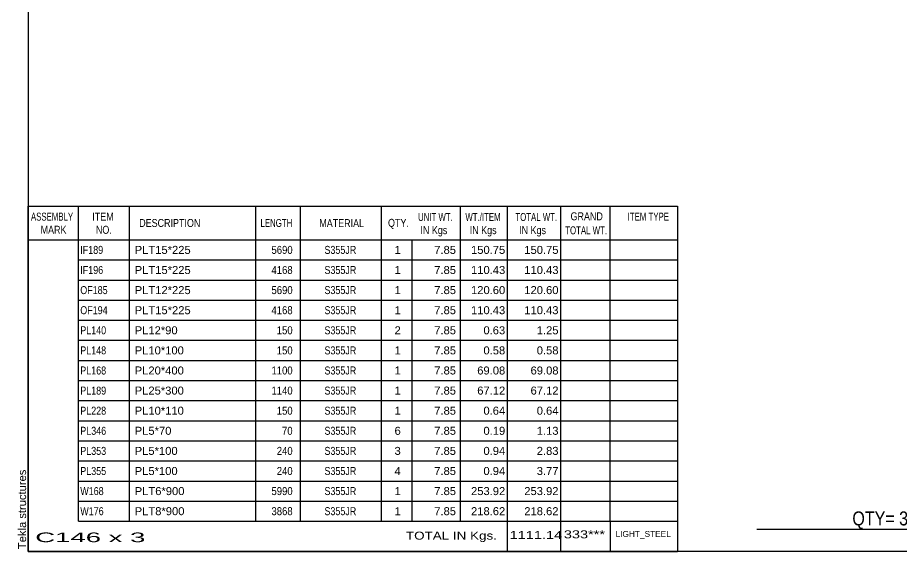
# Model space of a CAD drawing. Header units: millimetres. Extents: x -264 to 149, y -162 to 125.
# Drawn here: x -263.7 to -52.9, y -161.7 to -34.3 of the extents above; entities that cross this region are included whole.
import ezdxf

# ---------------------------------------------------------------- set-up
doc = ezdxf.new("R2010")
doc.units = ezdxf.units.MM
doc.styles.add('Arial', font='ARIAL.TTF', dxfattribs={"height": 0.2})
doc.styles.add('Arial Narrow', font='ARIALN.TTF', dxfattribs={"height": 0.2})

# ---------------------------------------------------------------- blocks, each defined once
blk = doc.blocks.new('Unknown-623355884-1210')
at = {"color": 5, "linetype": 'Continuous'}
for p, q in [((-261.21, 125.31), (-261.21, -161.69)), ((-261.21, -161.69), (148.79, -161.69))]:
    blk.add_line(p, q, dxfattribs=at)
at = {"color": 174, "linetype": 'Continuous', "style": 'Arial'}
blk.add_text('Tekla structures', height=1.9102, rotation=90, dxfattribs=at).set_placement((-261.71, -161.19))
blk = doc.blocks.new('CBS_BOM-623355884-4296')
at = {"color": 7, "linetype": 'Continuous'}
for p, q in [((-261.24, -87.33), (-261.24, -79.33)), ((-261.23, -79.33), (-106.32, -79.33)), ((-249.24, -87.33), (-249.24, -79.33)), ((-237.05, -87.33), (-237.05, -79.33)), ((-206.88, -87.33), (-206.88, -79.33)), ((-196.2, -87.33), (-196.2, -79.33)), ((-176.89, -87.33), (-176.89, -79.33)), ((-158.09, -87.33), (-158.09, -79.33)), ((-146.87, -87.33), (-146.87, -79.33)), ((-134.09, -87.33), (-134.09, -79.33)), ((-122.34, -87.33), (-122.34, -79.33)), ((-106.31, -79.33), (-106.32, -87.32)), ((-261.24, -87.33), (-106.31, -87.33)), ((-261.24, -92.13), (-261.24, -87.33)), ((-249.24, -92.13), (-249.24, -87.33)), ((-237.05, -92.13), (-237.05, -87.33)), ((-206.88, -92.13), (-206.88, -87.33)), ((-196.2, -92.13), (-196.2, -87.33)), ((-176.89, -92.13), (-176.89, -87.33)), ((-169.62, -92.13), (-169.62, -87.33)), ((-158.09, -92.13), (-158.09, -87.33)), ((-146.87, -92.13), (-146.87, -87.33)), ((-134.09, -92.13), (-134.09, -87.33)), ((-122.32, -92.13), (-122.32, -87.33)), ((-106.31, -87.33), (-106.31, -92.13)), ((-261.24, -96.93), (-261.24, -92.13)), ((-249.24, -92.13), (-106.31, -92.13)), ((-249.24, -96.93), (-249.24, -92.13)), ((-237.05, -96.93), (-237.05, -92.13)), ((-206.88, -96.93), (-206.88, -92.13)), ((-196.2, -96.93), (-196.2, -92.13)), ((-176.89, -96.93), (-176.89, -92.13)), ((-169.62, -96.93), (-169.62, -92.13)), ((-158.09, -96.93), (-158.09, -92.13)), ((-146.87, -96.93), (-146.87, -92.13)), ((-134.09, -96.93), (-134.09, -92.13)), ((-122.32, -96.93), (-122.32, -92.13)), ((-106.31, -92.13), (-106.31, -96.93)), ((-261.24, -101.73), (-261.24, -96.93)), ((-249.24, -96.93), (-106.31, -96.93)), ((-249.24, -101.73), (-249.24, -96.93)), ((-237.05, -101.73), (-237.05, -96.93)), ((-206.88, -101.73), (-206.88, -96.93)), ((-196.2, -101.73), (-196.2, -96.93)), ((-176.89, -101.73), (-176.89, -96.93)), ((-169.62, -101.73), (-169.62, -96.93)), ((-158.09, -101.73), (-158.09, -96.93)), ((-146.87, -101.73), (-146.87, -96.93)), ((-134.09, -101.73), (-134.09, -96.93)), ((-122.32, -101.73), (-122.32, -96.93)), ((-106.31, -96.93), (-106.31, -101.73)), ((-261.24, -106.53), (-261.24, -101.73)), ((-249.24, -101.73), (-106.31, -101.73)), ((-249.24, -106.53), (-249.24, -101.73)), ((-237.05, -106.53), (-237.05, -101.73)), ((-206.88, -106.53), (-206.88, -101.73)), ((-196.2, -106.53), (-196.2, -101.73)), ((-176.89, -106.53), (-176.89, -101.73)), ((-169.62, -106.53), (-169.62, -101.73)), ((-158.09, -106.53), (-158.09, -101.73)), ((-146.87, -106.53), (-146.87, -101.73)), ((-134.09, -106.53), (-134.09, -101.73)), ((-122.32, -106.53), (-122.32, -101.73)), ((-106.31, -101.73), (-106.31, -106.53)), ((-261.24, -111.33), (-261.24, -106.53)), ((-249.24, -106.53), (-106.31, -106.53)), ((-249.24, -111.33), (-249.24, -106.53)), ((-237.05, -111.33), (-237.05, -106.53)), ((-206.88, -111.33), (-206.88, -106.53)), ((-196.2, -111.33), (-196.2, -106.53)), ((-176.89, -111.33), (-176.89, -106.53)), ((-169.62, -111.33), (-169.62, -106.53)), ((-158.09, -111.33), (-158.09, -106.53)), ((-146.87, -111.33), (-146.87, -106.53)), ((-134.09, -111.33), (-134.09, -106.53)), ((-122.32, -111.33), (-122.32, -106.53)), ((-106.31, -106.53), (-106.31, -111.33)), ((-261.24, -116.13), (-261.24, -111.33)), ((-249.24, -111.33), (-106.31, -111.33)), ((-249.24, -116.13), (-249.24, -111.33)), ((-237.05, -116.13), (-237.05, -111.33)), ((-206.88, -116.13), (-206.88, -111.33)), ((-196.2, -116.13), (-196.2, -111.33)), ((-176.89, -116.13), (-176.89, -111.33)), ((-169.62, -116.13), (-169.62, -111.33)), ((-158.09, -116.13), (-158.09, -111.33)), ((-146.87, -116.13), (-146.87, -111.33)), ((-134.09, -116.13), (-134.09, -111.33)), ((-122.32, -116.13), (-122.32, -111.33)), ((-106.31, -111.33), (-106.31, -116.13)), ((-261.24, -120.93), (-261.24, -116.13)), ((-249.24, -116.13), (-106.31, -116.13)), ((-249.24, -120.93), (-249.24, -116.13)), ((-237.05, -120.93), (-237.05, -116.13)), ((-206.88, -120.93), (-206.88, -116.13)), ((-196.2, -120.93), (-196.2, -116.13)), ((-176.89, -120.93), (-176.89, -116.13)), ((-169.62, -120.93), (-169.62, -116.13)), ((-158.09, -120.93), (-158.09, -116.13)), ((-146.87, -120.93), (-146.87, -116.13)), ((-134.09, -120.93), (-134.09, -116.13)), ((-122.32, -120.93), (-122.32, -116.13)), ((-106.31, -116.13), (-106.31, -120.93)), ((-261.24, -125.73), (-261.24, -120.93)), ((-249.24, -120.93), (-106.31, -120.93)), ((-249.24, -125.73), (-249.24, -120.93)), ((-237.05, -125.73), (-237.05, -120.93)), ((-206.88, -125.73), (-206.88, -120.93)), ((-196.2, -125.73), (-196.2, -120.93)), ((-176.89, -125.73), (-176.89, -120.93)), ((-169.62, -125.73), (-169.62, -120.93)), ((-158.09, -125.73), (-158.09, -120.93)), ((-146.87, -125.73), (-146.87, -120.93)), ((-134.09, -125.73), (-134.09, -120.93)), ((-122.32, -125.73), (-122.32, -120.93)), ((-106.31, -120.93), (-106.31, -125.73)), ((-261.24, -130.53), (-261.24, -125.73)), ((-249.24, -125.73), (-106.31, -125.73)), ((-249.24, -130.53), (-249.24, -125.73)), ((-237.05, -130.53), (-237.05, -125.73)), ((-206.88, -130.53), (-206.88, -125.73)), ((-196.2, -130.53), (-196.2, -125.73)), ((-176.89, -130.53), (-176.89, -125.73)), ((-169.62, -130.53), (-169.62, -125.73)), ((-158.09, -130.53), (-158.09, -125.73)), ((-146.87, -130.53), (-146.87, -125.73)), ((-134.09, -130.53), (-134.09, -125.73)), ((-122.32, -130.53), (-122.32, -125.73)), ((-106.31, -125.73), (-106.31, -130.53)), ((-261.24, -135.33), (-261.24, -130.53)), ((-249.24, -130.53), (-106.31, -130.53)), ((-249.24, -135.33), (-249.24, -130.53)), ((-237.05, -135.33), (-237.05, -130.53)), ((-206.88, -135.33), (-206.88, -130.53)), ((-196.2, -135.33), (-196.2, -130.53)), ((-176.89, -135.33), (-176.89, -130.53)), ((-169.62, -135.33), (-169.62, -130.53)), ((-158.09, -135.33), (-158.09, -130.53)), ((-146.87, -135.33), (-146.87, -130.53)), ((-134.09, -135.33), (-134.09, -130.53)), ((-122.32, -135.33), (-122.32, -130.53)), ((-106.31, -130.53), (-106.31, -135.33)), ((-261.24, -140.13), (-261.24, -135.33)), ((-249.24, -135.33), (-106.31, -135.33)), ((-249.24, -140.13), (-249.24, -135.33)), ((-237.05, -140.13), (-237.05, -135.33)), ((-206.88, -140.13), (-206.88, -135.33)), ((-196.2, -140.13), (-196.2, -135.33)), ((-176.89, -140.13), (-176.89, -135.33)), ((-169.62, -140.13), (-169.62, -135.33)), ((-158.09, -140.13), (-158.09, -135.33)), ((-146.87, -140.13), (-146.87, -135.33)), ((-134.09, -140.13), (-134.09, -135.33)), ((-122.32, -140.13), (-122.32, -135.33)), ((-106.31, -135.33), (-106.31, -140.13)), ((-261.24, -144.93), (-261.24, -140.13)), ((-249.24, -140.13), (-106.31, -140.13)), ((-249.24, -144.93), (-249.24, -140.13)), ((-237.05, -144.93), (-237.05, -140.13)), ((-206.88, -144.93), (-206.88, -140.13)), ((-196.2, -144.93), (-196.2, -140.13)), ((-176.89, -144.93), (-176.89, -140.13)), ((-169.62, -144.93), (-169.62, -140.13)), ((-158.09, -144.93), (-158.09, -140.13)), ((-146.87, -144.93), (-146.87, -140.13)), ((-134.09, -144.93), (-134.09, -140.13)), ((-122.32, -144.93), (-122.32, -140.13)), ((-106.31, -140.13), (-106.31, -144.93)), ((-261.24, -149.73), (-261.24, -144.93)), ((-249.24, -144.93), (-106.31, -144.93)), ((-249.24, -149.73), (-249.24, -144.93)), ((-237.05, -149.73), (-237.05, -144.93)), ((-206.88, -149.73), (-206.88, -144.93)), ((-196.2, -149.73), (-196.2, -144.93)), ((-176.89, -149.73), (-176.89, -144.93)), ((-169.62, -149.73), (-169.62, -144.93)), ((-158.09, -149.73), (-158.09, -144.93)), ((-146.87, -149.73), (-146.87, -144.93)), ((-134.09, -149.73), (-134.09, -144.93)), ((-122.32, -149.73), (-122.32, -144.93)), ((-106.31, -144.93), (-106.31, -149.73)), ((-261.24, -154.53), (-261.24, -149.73)), ((-249.24, -149.73), (-106.31, -149.73)), ((-249.24, -154.53), (-249.24, -149.73)), ((-237.05, -154.53), (-237.05, -149.73)), ((-206.88, -154.53), (-206.88, -149.73)), ((-196.2, -154.53), (-196.2, -149.73)), ((-176.89, -154.53), (-176.89, -149.73)), ((-169.62, -154.53), (-169.62, -149.73)), ((-158.09, -154.53), (-158.09, -149.73)), ((-146.87, -154.53), (-146.87, -149.73)), ((-134.09, -154.53), (-134.09, -149.73)), ((-122.32, -154.53), (-122.32, -149.73)), ((-106.31, -149.73), (-106.31, -154.53)), ((-261.24, -161.73), (-261.24, -154.54)), ((-249.24, -154.53), (-106.31, -154.53)), ((-146.87, -161.73), (-146.87, -154.54)), ((-134.09, -161.73), (-134.09, -154.54)), ((-122.28, -161.73), (-122.28, -154.54)), ((-106.31, -154.53), (-106.31, -161.73)), ((-261.24, -161.73), (-106.31, -161.73))]:
    blk.add_line(p, q, dxfattribs=at)
at = {"color": 3, "linetype": 'Continuous', "style": 'Arial'}
for s, height, width, p in [('ASSEMBLY', 1.91, 0.7, (-260.55, -82.75)), ('ITEM', 1.91, 0.8, (-245.91, -82.75)), ('UNIT WT.', 1.91, 0.7, (-168.2, -82.83)), ('WT./ITEM', 1.91, 0.7, (-156.9, -82.83)), ('TOTAL WT.', 1.91, 0.7, (-144.97, -82.83)), ('GRAND', 1.91, 0.8, (-131.81, -82.67)), ('ITEM TYPE', 1.91, 0.7, (-118.18, -82.75)), ('MARK', 1.91, 0.8, (-258.24, -85.89)), ('NO.', 1.91, 0.8, (-245.05, -85.89)), ('DESCRIPTION', 1.9102, 0.8, (-234.72, -84.26)), ('LENGTH', 1.91, 0.7, (-205.78, -84.26)), ('MATERIAL', 1.91, 0.8, (-191.75, -84.3)), ('QTY.', 1.91, 0.8, (-175.36, -84.23)), ('IN Kgs', 1.91, 0.8, (-167.62, -85.97)), ('IN Kgs', 1.91, 0.8, (-155.86, -85.97)), ('IN Kgs', 1.91, 0.8, (-144.07, -85.97)), ('TOTAL WT.', 1.91, 0.7, (-133.07, -86.01))]:
    blk.add_text(s, height=height, dxfattribs=dict(at, width=width)).set_placement(p)
at = {"color": 7, "linetype": 'Continuous', "style": 'Arial'}
for s, width, p in [('IF189', 0.8, (-248.78, -90.69)), ('5690', 0.85, (-203.16, -90.69)), ('S355JR', 0.8, (-190.52, -90.69)), ('IF196', 0.8, (-248.78, -95.49)), ('4168', 0.85, (-203.16, -95.49)), ('S355JR', 0.8, (-190.52, -95.49)), ('OF185', 0.8, (-248.78, -100.29)), ('5690', 0.85, (-203.16, -100.29)), ('S355JR', 0.8, (-190.52, -100.29)), ('OF194', 0.8, (-248.78, -105.09)), ('4168', 0.85, (-203.16, -105.09)), ('S355JR', 0.8, (-190.52, -105.09)), ('PL140', 0.8, (-248.78, -109.89)), ('150', 0.85, (-201.9, -109.89)), ('S355JR', 0.8, (-190.52, -109.89)), ('PL148', 0.8, (-248.78, -114.69)), ('150', 0.85, (-201.9, -114.69)), ('S355JR', 0.8, (-190.52, -114.69)), ('PL168', 0.8, (-248.78, -119.49)), ('1100', 0.85, (-203.16, -119.49)), ('S355JR', 0.8, (-190.52, -119.49)), ('PL189', 0.8, (-248.78, -124.29)), ('1140', 0.85, (-203.16, -124.29)), ('S355JR', 0.8, (-190.52, -124.29)), ('PL228', 0.8, (-248.78, -129.09)), ('150', 0.85, (-201.9, -129.09)), ('S355JR', 0.8, (-190.52, -129.09)), ('PL346', 0.8, (-248.78, -133.89)), ('70', 0.85, (-200.65, -133.89)), ('S355JR', 0.8, (-190.52, -133.89)), ('PL353', 0.8, (-248.78, -138.69)), ('240', 0.85, (-201.9, -138.69)), ('S355JR', 0.8, (-190.52, -138.69)), ('PL355', 0.8, (-248.78, -143.49)), ('240', 0.85, (-201.9, -143.49)), ('S355JR', 0.8, (-190.52, -143.49)), ('W168', 0.8, (-248.78, -148.29)), ('5990', 0.85, (-203.16, -148.29)), ('S355JR', 0.8, (-190.52, -148.29)), ('W176', 0.8, (-248.78, -153.09)), ('3868', 0.85, (-203.16, -153.09)), ('S355JR', 0.8, (-190.52, -153.09))]:
    blk.add_text(s, height=1.91, dxfattribs=dict(at, width=width)).set_placement(p)
for s, p in [('PLT15*225', (-235.79, -90.69)), ('1', (-173.8, -90.69)), ('7.85', (-164.33, -90.69)), ('150.75', (-155.55, -90.69)), ('150.75', (-142.84, -90.69)), ('PLT15*225', (-235.79, -95.49)), ('1', (-173.8, -95.49)), ('7.85', (-164.33, -95.49)), ('110.43', (-155.55, -95.49)), ('110.43', (-142.84, -95.49)), ('PLT12*225', (-235.79, -100.29)), ('1', (-173.8, -100.29)), ('7.85', (-164.33, -100.29)), ('120.60', (-155.55, -100.29)), ('120.60', (-142.84, -100.29)), ('PLT15*225', (-235.79, -105.09)), ('1', (-173.8, -105.09)), ('7.85', (-164.33, -105.09)), ('110.43', (-155.55, -105.09)), ('110.43', (-142.84, -105.09)), ('PL12*90', (-235.79, -109.89)), ('2', (-173.8, -109.89)), ('7.85', (-164.33, -109.89)), ('0.63', (-152.59, -109.89)), ('1.25', (-139.87, -109.89)), ('PL10*100', (-235.79, -114.69)), ('1', (-173.8, -114.69)), ('7.85', (-164.33, -114.69)), ('0.58', (-152.59, -114.69)), ('0.58', (-139.87, -114.69)), ('PL20*400', (-235.79, -119.49)), ('1', (-173.8, -119.49)), ('7.85', (-164.33, -119.49)), ('69.08', (-154.07, -119.49)), ('69.08', (-141.35, -119.49)), ('PL25*300', (-235.79, -124.29)), ('1', (-173.8, -124.29)), ('7.85', (-164.33, -124.29)), ('67.12', (-154.07, -124.29)), ('67.12', (-141.35, -124.29)), ('PL10*110', (-235.79, -129.09)), ('1', (-173.8, -129.09)), ('7.85', (-164.33, -129.09)), ('0.64', (-152.59, -129.09)), ('0.64', (-139.87, -129.09)), ('PL5*70', (-235.79, -133.89)), ('6', (-173.8, -133.89)), ('7.85', (-164.33, -133.89)), ('0.19', (-152.59, -133.89)), ('1.13', (-139.87, -133.89)), ('PL5*100', (-235.79, -138.69)), ('3', (-173.8, -138.69)), ('7.85', (-164.33, -138.69)), ('0.94', (-152.59, -138.69)), ('2.83', (-139.87, -138.69)), ('PL5*100', (-235.79, -143.49)), ('4', (-173.8, -143.49)), ('7.85', (-164.33, -143.49)), ('0.94', (-152.59, -143.49)), ('3.77', (-139.87, -143.49)), ('PLT6*900', (-235.79, -148.29)), ('1', (-173.8, -148.29)), ('7.85', (-164.33, -148.29)), ('253.92', (-155.55, -148.29)), ('253.92', (-142.84, -148.29)), ('PLT8*900', (-235.79, -153.09)), ('1', (-173.8, -153.09)), ('7.85', (-164.33, -153.09)), ('218.62', (-155.55, -153.09)), ('218.62', (-142.84, -153.09))]:
    blk.add_text(s, height=1.91, dxfattribs=at).set_placement(p)
at = {"color": 6, "linetype": 'Continuous', "style": 'Arial'}
for s, height, width, p in [('C146 x 3', 2.292, 2.05, (-259.52, -159.53)), ('TOTAL IN Kgs.', 1.9102, 1.2, (-171.08, -158.93)), ('1111.14', 1.91, 1.3, (-146.35, -158.78)), ('333***', 1.91, 1.3, (-133.41, -158.62))]:
    blk.add_text(s, height=height, dxfattribs=dict(at, width=width)).set_placement(p)
blk.add_text('LIGHT_STEEL', height=1.4135, dxfattribs=at).set_placement((-121.06, -158.27))
blk = doc.blocks.new('CBS_CALLOFF-623355884-4297')
at = {"color": 7, "linetype": 'Continuous'}
blk.add_line((-87.33, -156.42), (28.9, -156.44), dxfattribs=at)
at = {"color": 3, "linetype": 'Continuous', "style": 'Arial Narrow'}
blk.add_text('QTY= 3 Nos.      COLUMN     MKD : C146', height=3.3405, dxfattribs=at).set_placement((-64.57, -155.53))

msp = doc.modelspace()

# ---------------------------------------------------------------- block references
for name in ['Unknown-623355884-1210', 'CBS_BOM-623355884-4296', 'CBS_CALLOFF-623355884-4297']:
    msp.add_blockref(name, (0, 0))

doc.saveas('drawing.dxf')
